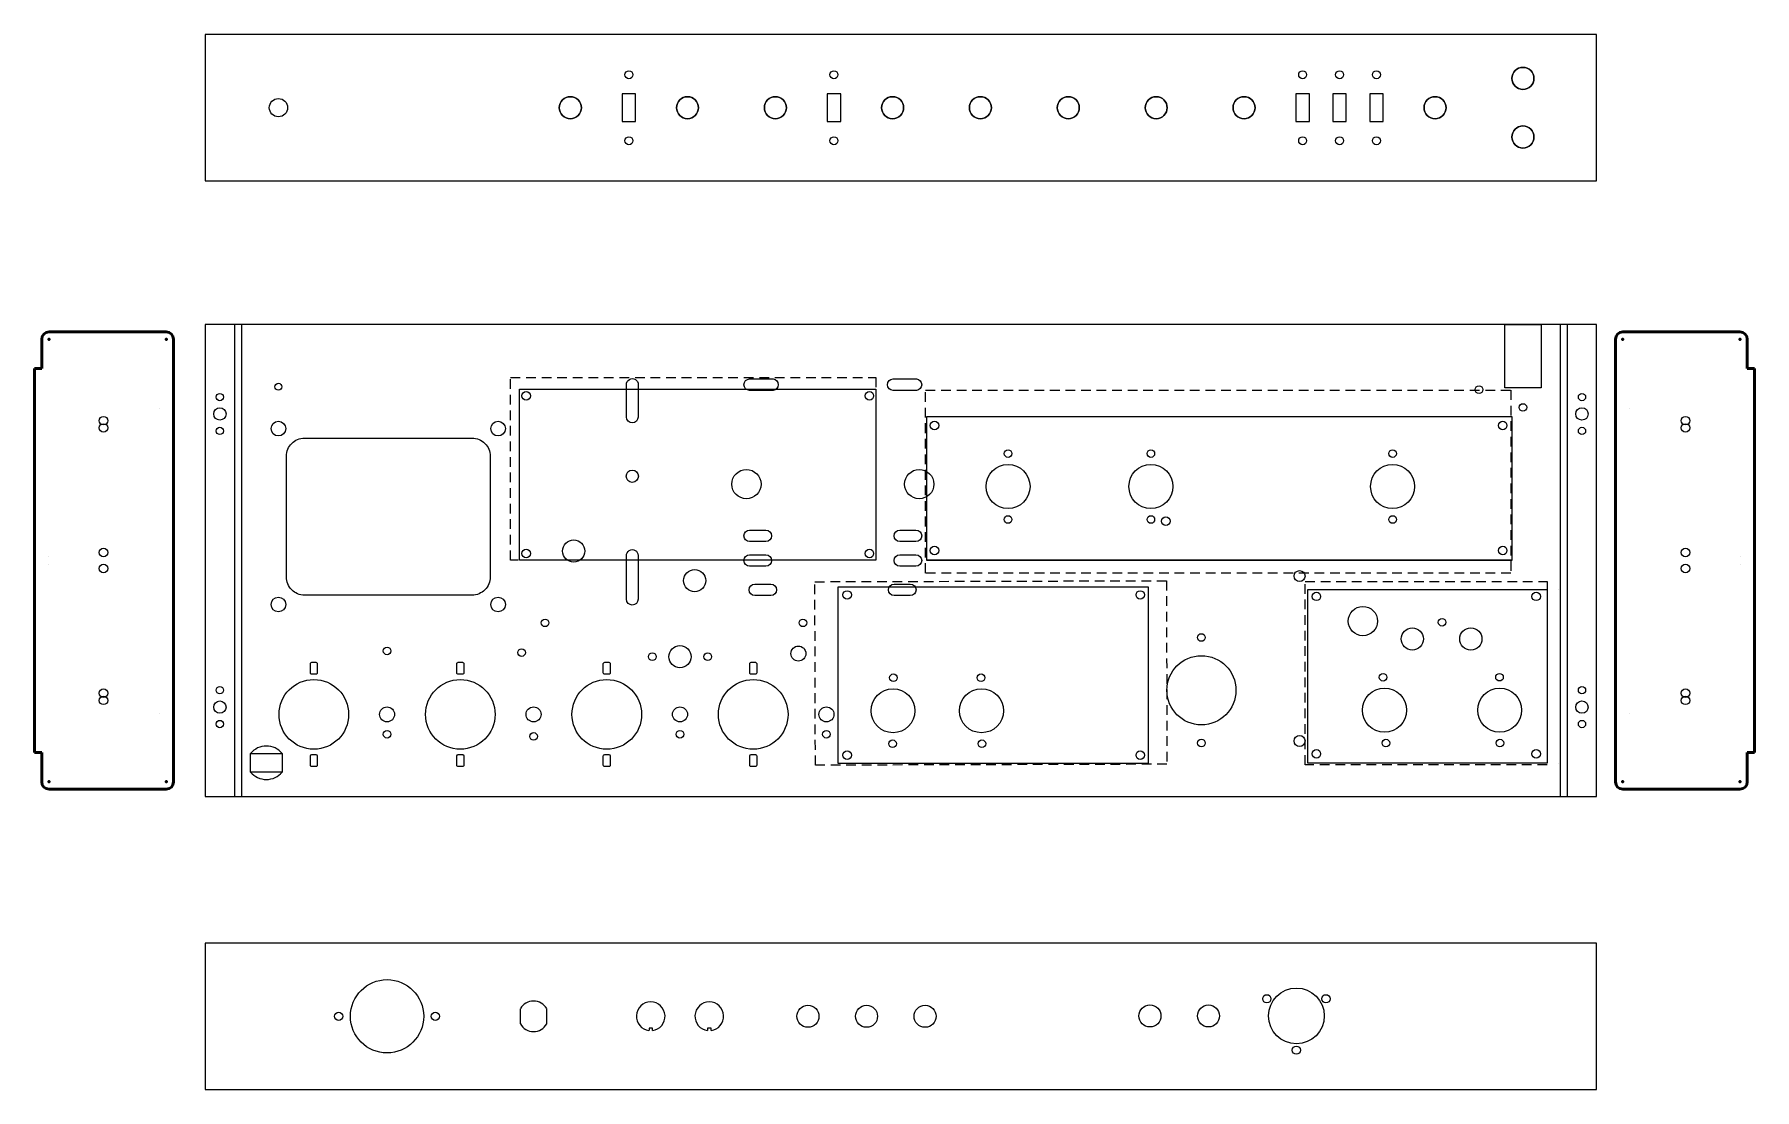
# Model space of a CAD drawing. Header units: inches. Extents: x -2.9 to 26.4, y 0 to 18.
import ezdxf

# ---------------------------------------------------------------- set-up
doc = ezdxf.new("R2010")
doc.units = ezdxf.units.IN
doc.header["$MEASUREMENT"] = 0
doc.linetypes.add('DASHED', pattern=[0.2067, 0.1654, -0.0413])
doc.layers.add('IV_ARC_CENTERS', color=7, linetype='Continuous', lineweight=50)
doc.layers.add('IV_OUTER_PROFILE', color=7, linetype='Continuous', lineweight=50)

# ---------------------------------------------------------------- blocks, each defined once
blk = doc.blocks.new('switch')
blk.add_lwpolyline([(10.279, -5.527), (10.049, -5.527), (10.049, -5.997), (10.279, -5.997)], close=True)
for centre in [(10.164, -5.2), (10.164, -6.325)]:
    blk.add_circle(centre, 0.068)

msp = doc.modelspace()

# ---------------------------------------------------------------- linework, layer by layer
at = {"color": 2, "linetype": 'DASHED', "lineweight": 25, "true_color": 0xffff00}
for p, q in [((5.213, 9.033), (5.213, 12.148)), ((5.213, 12.148), (11.445, 12.148)), ((11.445, 12.148), (11.445, 9.033)), ((12.296, 8.812), (12.296, 11.932)), ((12.296, 11.932), (22.285, 11.932)), ((22.285, 11.932), (22.285, 8.812)), ((11.445, 9.033), (5.213, 9.033)), ((22.285, 8.812), (12.296, 8.812)), ((10.406, 8.664), (16.407, 8.681)), ((10.415, 5.533), (10.406, 8.664)), ((16.407, 8.681), (16.416, 5.55)), ((18.776, 5.539), (18.776, 8.667)), ((18.776, 8.667), (22.906, 8.667)), ((22.906, 8.667), (22.906, 5.539)), ((16.416, 5.55), (10.415, 5.533)), ((22.906, 5.539), (18.776, 5.539))]:
    msp.add_line(p, q, dxfattribs=at)
at = {"color": 6, "linetype": 'Continuous', "lineweight": 5}
for p, q in [((5.362, 11.947), (11.445, 11.947)), ((5.362, 9.033), (5.362, 11.947)), ((11.445, 11.947), (11.445, 9.033)), ((11.445, 9.033), (5.362, 9.033)), ((10.805, 8.577), (16.097, 8.577)), ((10.805, 5.561), (10.805, 8.577)), ((16.097, 8.577), (16.097, 5.561)), ((18.822, 8.531), (22.908, 8.531)), ((18.822, 5.57), (18.822, 8.531)), ((22.908, 8.531), (22.908, 5.57)), ((16.097, 5.561), (10.805, 5.561)), ((22.908, 5.57), (18.822, 5.57))]:
    msp.add_line(p, q, dxfattribs=at)
at = {"linetype": 'Continuous', "lineweight": 25}
msp.add_line((22.31, 9.033), (12.31, 9.033), dxfattribs=at)
for p, q in [((0.355, 5), (0.48, 5)), ((5.379, 1.12), (5.379, 1.38)), ((5.829, 1.12), (5.829, 1.38)), ((7.634, 1.047), (7.575, 1.047)), ((7.575, 1.047), (7.575, 1.007)), ((7.634, 1.007), (7.634, 1.047)), ((8.634, 1.047), (8.575, 1.047)), ((8.575, 1.047), (8.575, 1.007)), ((8.634, 1.007), (8.634, 1.047))]:
    msp.add_line(p, q)
for points in [[(23.75, 18), (0, 18), (0, 15.5), (23.75, 15.5)], [(0, 5), (23.75, 5), (23.75, 13.05), (0, 13.05)], [(0.625, 5), (0.625, 13.05), (0.5, 13.05), (0.5, 5)], [(22.802, 13.05), (22.802, 11.97), (22.182, 11.97), (22.182, 13.05)], [(23.25, 5), (23.25, 13.05), (23.125, 13.05), (23.125, 5)], [(0.774, 5.735), (1.314, 5.735), (1.314, 5.415), (0.774, 5.415)], [(0, 0), (23.75, 0), (23.75, 2.5), (0, 2.5)]]:
    msp.add_lwpolyline(points, close=True)
at = {"flags": 128}
for points in [[(7.391, 12.025), (7.388, 11.473, -1), (7.191, 11.473), (7.191, 12.025, -1.046671)], [(9.694, 11.927), (9.293, 11.927, -1), (9.293, 12.123), (9.694, 12.123, -0.8924)], [(12.142, 11.927), (11.741, 11.927, -1), (11.741, 12.123), (12.142, 12.123, -0.8924)], [(9.569, 9.348), (9.293, 9.348, -1), (9.293, 9.545), (9.569, 9.545, -1)], [(12.131, 9.348), (11.856, 9.348, -1), (11.856, 9.545), (12.131, 9.545, -1)], [(7.388, 9.112), (7.388, 8.364, -1), (7.191, 8.364), (7.191, 9.109, -1.015563)], [(9.569, 8.927), (9.293, 8.927, -1), (9.293, 9.123), (9.569, 9.123, -1)], [(12.131, 8.927), (11.856, 8.927, -1), (11.856, 9.123), (12.131, 9.123, -1)], [(9.655, 8.427), (9.38, 8.427, -1), (9.38, 8.623), (9.655, 8.623, -1)], [(12.035, 8.427), (11.76, 8.427, -1), (11.76, 8.623), (12.035, 8.623, -1)], [(1.919, 7.114), (1.919, 7.26, 0.414214), (1.896, 7.284), (1.813, 7.284, 0.414214), (1.789, 7.26), (1.789, 7.114, 0.414214), (1.813, 7.091), (1.896, 7.091, 0.414214)], [(4.419, 7.114), (4.419, 7.26, 0.414214), (4.396, 7.284), (4.313, 7.284, 0.414214), (4.289, 7.26), (4.289, 7.114, 0.414214), (4.313, 7.091), (4.396, 7.091, 0.414214)], [(6.919, 7.114), (6.919, 7.26, 0.414214), (6.896, 7.284), (6.813, 7.284, 0.414214), (6.789, 7.26), (6.789, 7.114, 0.414214), (6.813, 7.091), (6.896, 7.091, 0.414214)], [(9.419, 7.114), (9.419, 7.26, 0.414214), (9.396, 7.284), (9.313, 7.284, 0.414214), (9.289, 7.26), (9.289, 7.114, 0.414214), (9.313, 7.091), (9.396, 7.091, 0.414214)], [(1.919, 5.54), (1.919, 5.686, 0.414214), (1.896, 5.709), (1.813, 5.709, 0.414214), (1.789, 5.686), (1.789, 5.54, 0.414214), (1.813, 5.516), (1.896, 5.516, 0.414214)], [(4.419, 5.54), (4.419, 5.686, 0.414214), (4.396, 5.709), (4.313, 5.709, 0.414214), (4.289, 5.686), (4.289, 5.54, 0.414214), (4.313, 5.516), (4.396, 5.516, 0.414214)], [(6.919, 5.54), (6.919, 5.686, 0.414214), (6.896, 5.709), (6.813, 5.709, 0.414214), (6.789, 5.686), (6.789, 5.54, 0.414214), (6.813, 5.516), (6.896, 5.516, 0.414214)], [(9.419, 5.54), (9.419, 5.686, 0.414214), (9.396, 5.709), (9.313, 5.709, 0.414214), (9.289, 5.686), (9.289, 5.54, 0.414214), (9.313, 5.516), (9.396, 5.516, 0.414214)]]:
    msp.add_lwpolyline(points, format="xyb", close=True, dxfattribs=at)
at = {"color": 6}
msp.add_lwpolyline([(22.31, 11.474), (12.31, 11.474), (12.31, 9.033), (22.31, 9.033)], close=True, dxfattribs=at)
msp.add_lwpolyline([(1.385, 10.805, -0.414214), (1.695, 11.115), (4.555, 11.115, -0.414214), (4.865, 10.805), (4.865, 8.745, -0.414214), (4.555, 8.435), (1.695, 8.435, -0.414214), (1.385, 8.745)], format="xyb", close=True)
at = {"extrusion": (1.60812e-16, -3.93876e-32, -1)}
for centre in [(-22.492, 17.25), (-6.232, 16.75), (-8.232, 16.75), (-9.732, 16.75), (-11.732, 16.75), (-13.232, 16.75), (-14.732, 16.75), (-16.232, 16.75), (-17.732, 16.75), (-20.992, 16.75), (-22.492, 16.25)]:
    msp.add_circle(centre, 0.188, dxfattribs=at)
for centre, radius in [((22.492, 17.25), 0.188), ((1.25, 16.75), 0.156), ((6.232, 16.75), 0.188), ((8.232, 16.75), 0.188), ((9.732, 16.75), 0.188), ((11.732, 16.75), 0.188), ((13.232, 16.75), 0.188), ((14.732, 16.75), 0.188), ((16.232, 16.75), 0.188), ((17.732, 16.75), 0.188), ((20.992, 16.75), 0.188), ((22.492, 16.25), 0.188), ((1.25, 11.989), 0.0591), ((0.25, 11.814), 0.0625), ((5.479, 11.835), 0.0725), ((11.336, 11.835), 0.0725), ((21.742, 11.94), 0.065), ((23.5, 11.814), 0.0625), ((-1.735, 11.411), 0.0725), ((0.25, 11.525), 0.105), ((22.492, 11.636), 0.065), ((23.5, 11.525), 0.105), ((25.266, 11.411), 0.0725), ((-1.735, 11.287), 0.0725), ((0.25, 11.236), 0.0625), ((1.25, 11.275), 0.125), ((5, 11.275), 0.125), ((12.448, 11.329), 0.0725), ((22.146, 11.329), 0.0725), ((23.5, 11.236), 0.0625), ((25.266, 11.287), 0.0725), ((13.704, 10.85), 0.065), ((16.141, 10.85), 0.065), ((20.266, 10.85), 0.065), ((9.237, 10.328), 0.25), ((12.187, 10.328), 0.25), ((13.704, 10.288), 0.375), ((16.141, 10.288), 0.375), ((20.266, 10.288), 0.375), ((7.29, 10.463), 0.104), ((13.704, 9.725), 0.065), ((16.141, 9.725), 0.065), ((16.397, 9.696), 0.0725), ((20.266, 9.725), 0.065), ((-1.735, 9.161), 0.0725), ((5.479, 9.145), 0.0725), ((6.29, 9.187), 0.189), ((11.336, 9.145), 0.0725), ((12.448, 9.196), 0.0725), ((22.147, 9.196), 0.0725), ((25.266, 9.161), 0.0725), ((-1.735, 8.889), 0.0725), ((8.354, 8.682), 0.189), ((18.679, 8.76), 0.0938), ((25.266, 8.889), 0.0725), ((1.25, 8.275), 0.125), ((5, 8.275), 0.125), ((10.956, 8.438), 0.0725), ((15.961, 8.438), 0.0725), ((18.966, 8.413), 0.0725), ((19.76, 7.992), 0.25), ((22.718, 8.413), 0.0725), ((5.802, 7.962), 0.065), ((10.202, 7.962), 0.065), ((21.112, 7.972), 0.065), ((17.004, 7.712), 0.065), ((20.603, 7.687), 0.19), ((21.603, 7.687), 0.19), ((3.104, 7.484), 0.065), ((5.4, 7.455), 0.065), ((7.632, 7.385), 0.065), ((8.104, 7.385), 0.19), ((8.577, 7.385), 0.065), ((10.125, 7.438), 0.128), ((17.004, 6.812), 0.59), ((11.747, 7.025), 0.065), ((13.242, 7.025), 0.065), ((20.104, 7.034), 0.065), ((22.092, 7.035), 0.065), ((-1.735, 6.763), 0.0725), ((0.25, 6.814), 0.0625), ((1.854, 6.4), 0.594), ((4.354, 6.4), 0.594), ((6.854, 6.4), 0.594), ((9.354, 6.4), 0.594), ((11.74, 6.462), 0.375), ((13.25, 6.462), 0.375), ((20.129, 6.472), 0.375), ((22.095, 6.472), 0.375), ((23.5, 6.814), 0.0625), ((25.266, 6.763), 0.0725), ((-1.735, 6.639), 0.0725), ((0.25, 6.525), 0.105), ((3.104, 6.4), 0.128), ((5.604, 6.4), 0.128), ((8.104, 6.4), 0.128), ((10.604, 6.4), 0.128), ((23.5, 6.525), 0.105), ((25.266, 6.639), 0.0725), ((0.25, 6.236), 0.0625), ((23.5, 6.236), 0.0625), ((3.104, 6.061), 0.065), ((5.604, 6.025), 0.065), ((8.104, 6.061), 0.065), ((10.604, 6.061), 0.065), ((11.733, 5.9), 0.065), ((13.258, 5.9), 0.065), ((17.004, 5.912), 0.065), ((18.679, 5.947), 0.0938), ((20.153, 5.911), 0.065), ((22.099, 5.91), 0.065), ((10.956, 5.704), 0.0725), ((15.961, 5.704), 0.0725), ((18.966, 5.727), 0.0725), ((22.718, 5.727), 0.0725), ((3.104, 1.25), 0.625), ((18.121, 1.549), 0.07), ((18.625, 1.256), 0.476), ((19.129, 1.549), 0.07), ((2.279, 1.25), 0.07), ((3.929, 1.25), 0.07), ((10.288, 1.25), 0.188), ((11.288, 1.25), 0.188), ((12.288, 1.25), 0.188), ((16.125, 1.256), 0.188), ((17.125, 1.256), 0.188), ((18.625, 0.673), 0.07)]:
    msp.add_circle(centre, radius)
at = {"color": 11, "linetype": 'Continuous', "lineweight": 25, "true_color": 0xff7f7f}
for centre, start, end in [((-0.787, 11.627), 270, 90), ((-0.787, 11.627), 90, 270), ((-0.787, 11.627), 270, 90), ((-0.787, 11.627), 90, 270), ((24.318, 11.627), 90, 270), ((24.318, 11.627), 270, 90), ((24.318, 11.627), 90, 270), ((24.318, 11.627), 270, 90), ((-2.677, 9.101), 270, 90), ((-2.677, 9.101), 90, 270), ((-2.677, 9.101), 270, 90), ((-2.677, 9.101), 90, 270), ((-2.677, 8.949), 270, 90), ((-2.677, 8.949), 90, 270), ((-2.677, 8.949), 270, 90), ((-2.677, 8.949), 90, 270), ((5.362, 9.033), 180, 0), ((5.362, 9.033), 0, 180), ((5.362, 9.033), 180, 0), ((5.362, 9.033), 0, 180), ((11.445, 9.033), 180, 0), ((11.445, 9.033), 0, 180), ((11.445, 9.033), 180, 0), ((11.445, 9.033), 0, 180), ((26.207, 9.101), 90, 270), ((26.207, 9.101), 270, 90), ((26.207, 9.101), 90, 270), ((26.207, 9.101), 270, 90), ((26.207, 8.949), 90, 270), ((26.207, 8.949), 270, 90), ((26.207, 8.949), 90, 270), ((26.207, 8.949), 270, 90), ((-0.787, 6.423), 270, 90), ((-0.787, 6.423), 90, 270), ((-0.787, 6.423), 270, 90), ((-0.787, 6.423), 90, 270), ((24.318, 6.423), 90, 270), ((24.318, 6.423), 270, 90), ((24.318, 6.423), 90, 270), ((24.318, 6.423), 270, 90)]:
    msp.add_arc(centre, 0.0000197, start, end, dxfattribs=at)
at = {"color": 200, "linetype": 'Continuous', "lineweight": 25, "true_color": 0xbf00ff}
for centre, start, end in [((10.805, 8.577), 180, 0), ((10.805, 8.577), 0, 180), ((10.805, 8.577), 180, 0), ((10.805, 8.577), 0, 180), ((16.097, 8.577), 180, 0), ((16.097, 8.577), 0, 180), ((16.097, 8.577), 180, 0), ((16.097, 8.577), 0, 180), ((18.822, 8.531), 180, 0), ((18.822, 8.531), 0, 180), ((18.822, 8.531), 180, 0), ((18.822, 8.531), 0, 180), ((23.092, 8.531), 180, 0), ((23.092, 8.531), 0, 180), ((23.092, 8.531), 180, 0), ((23.092, 8.531), 0, 180), ((10.805, 5.561), 180, 0), ((10.805, 5.561), 0, 180), ((10.805, 5.561), 180, 0), ((10.805, 5.561), 0, 180), ((16.097, 5.561), 180, 0), ((16.097, 5.561), 0, 180), ((16.097, 5.561), 180, 0), ((16.097, 5.561), 0, 180), ((18.822, 5.57), 180, 0), ((18.822, 5.57), 0, 180), ((18.822, 5.57), 180, 0), ((18.822, 5.57), 0, 180), ((23.092, 5.57), 180, 0), ((23.092, 5.57), 0, 180), ((23.092, 5.57), 180, 0), ((23.092, 5.57), 0, 180)]:
    msp.add_arc(centre, 0.0000197, start, end, dxfattribs=at)
for centre, radius, start, end in [((1.044, 5.506), 0.354, 40.3152, 139.6848), ((1.044, 5.644), 0.354, 220.3152, 319.6848), ((5.604, 1.25), 0.26, 30.0733, 149.9267), ((7.604, 1.25), 0.245, 276.9392, 263.0608), ((8.604, 1.25), 0.245, 276.9392, 263.0608), ((5.604, 1.25), 0.26, 210.0733, 329.9267)]:
    msp.add_arc(centre, radius, start, end)
at = {"layer": 'IV_ARC_CENTERS'}
for p in [(-2.665, 12.8), (-0.665, 12.8), (24.196, 12.8), (26.196, 12.8), (-2.665, 5.25), (-0.665, 5.25), (24.196, 5.25), (26.196, 5.25)]:
    msp.add_point(p, dxfattribs=at)
at = {"layer": 'IV_OUTER_PROFILE'}
for p, q in [((-2.665, 12.925), (-0.665, 12.925)), ((24.196, 12.925), (26.196, 12.925)), ((-2.79, 12.3), (-2.79, 12.8)), ((-0.54, 12.8), (-0.54, 5.25)), ((24.071, 5.25), (24.071, 12.8)), ((26.321, 12.8), (26.321, 12.3)), ((-2.915, 12.3), (-2.79, 12.3)), ((-2.915, 5.75), (-2.915, 12.3)), ((26.321, 12.3), (26.446, 12.3)), ((26.446, 12.3), (26.446, 5.75)), ((-2.79, 5.75), (-2.915, 5.75)), ((-2.79, 5.25), (-2.79, 5.75)), ((26.446, 5.75), (26.321, 5.75)), ((26.321, 5.75), (26.321, 5.25)), ((-0.665, 5.125), (-2.665, 5.125)), ((26.196, 5.125), (24.196, 5.125))]:
    msp.add_line(p, q, dxfattribs=at)
for centre, start, end in [((-2.665, 12.8), 90, 180), ((-0.665, 12.8), 0, 90), ((24.196, 12.8), 90, 180), ((26.196, 12.8), 0, 90), ((-2.665, 5.25), 180, 270), ((-0.665, 5.25), 270, 0), ((24.196, 5.25), 180, 270), ((26.196, 5.25), 270, 0)]:
    msp.add_arc(centre, 0.125, start, end, dxfattribs=at)

# ---------------------------------------------------------------- block references
for p in [(-2.932, 22.512), (0.568, 22.512), (8.568, 22.512), (9.198, 22.512), (9.828, 22.512)]:
    msp.add_blockref('switch', p)

doc.saveas('drawing.dxf')
